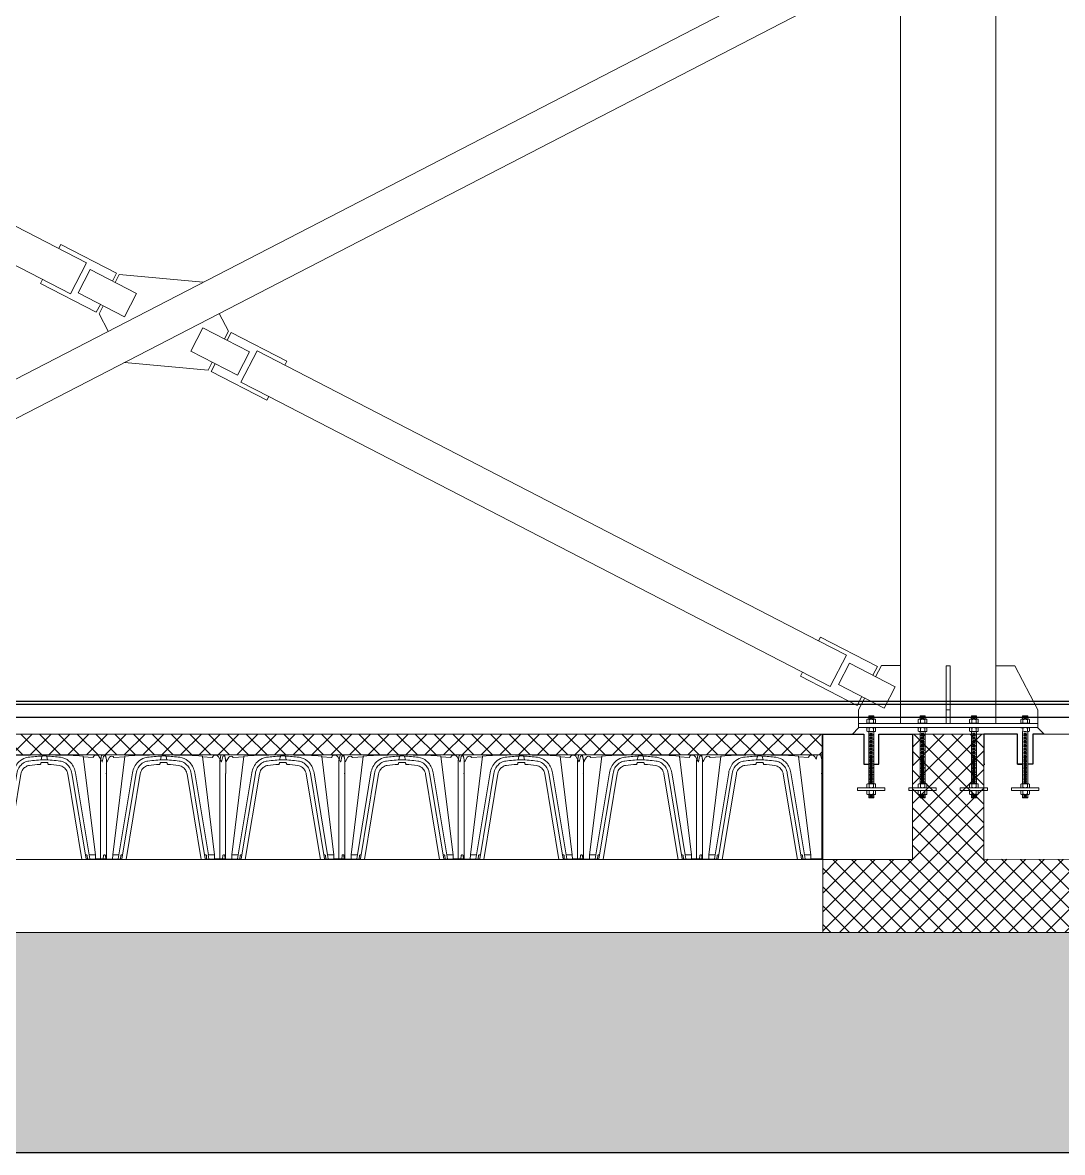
# Model space of a CAD drawing. Header units: millimetres. Extents: x -6949 to 305728, y -55091 to 76684.
# Drawn here: x 283700 to 288671, y 60513 to 65914 of the extents above; entities that cross this region are included whole.
import ezdxf

# ---------------------------------------------------------------- set-up
doc = ezdxf.new("R2010")
doc.units = ezdxf.units.MM
for name, color, linetype, lineweight in [('bulloni', 5, 'Continuous', 18), ('fonda', 7, 'Continuous', 18), ('iglù', 252, 'Continuous', 9), ('piastra', 30, 'Continuous', 18), ('S-BEAM', 5, 'Continuous', 18), ('S-COLS', 7, 'Continuous', 18), ('S-FSTN', 7, 'Continuous', 18), ('S20', 7, 'Continuous', 25), ('solaio2', 7, 'Continuous', 9)]:
    doc.layers.add(name, color=color, linetype=linetype, lineweight=lineweight)

# ---------------------------------------------------------------- blocks, each defined once
blk = doc.blocks.new('*U104')
at = {"layer": 'bulloni'}
for p, q in [((-8.7, -0.3), (8.7, 0.7)), ((-6.7, 6.9), (6.7, 6.2)), ((-6.7, 3.2), (6.7, 3.9)), ((-8.7, -6.9), (8.7, -6)), ((-6.7, -3.5), (6.7, -2.8))]:
    blk.add_line(p, q, dxfattribs=at)
blk = doc.blocks.new('*U105')
at = {"color": 0, "linetype": 'ByBlock', "lineweight": -2, "transparency": 16777216}
for p in [(0, 227.5), (0, 210), (0, 192.5), (0, 175), (0, 157.5), (0, 140), (0, 122.5), (0, 105), (0, 87.5), (0, 70), (0, 52.5), (0, 35), (0, 17.5), (0, 0)]:
    blk.add_blockref('*U104', p, dxfattribs=at)
blk = doc.blocks.new('*U106')
at = {"layer": 'bulloni'}
for p, q in [((-8.7, -0.3), (8.7, 0.7)), ((-6.7, 6.9), (6.7, 6.2)), ((-6.7, 3.2), (6.7, 3.9)), ((-8.7, -6.9), (8.7, -6)), ((-6.7, -3.5), (6.7, -2.8))]:
    blk.add_line(p, q, dxfattribs=at)
blk = doc.blocks.new('*U107')
at = {"color": 0, "linetype": 'ByBlock', "lineweight": -2, "transparency": 16777216}
for p in [(0, 227.5), (0, 210), (0, 192.5), (0, 175), (0, 157.5), (0, 140), (0, 122.5), (0, 105), (0, 87.5), (0, 70), (0, 52.5), (0, 35), (0, 17.5), (0, 0)]:
    blk.add_blockref('*U106', p, dxfattribs=at)
blk = doc.blocks.new('*U108')
at = {"layer": 'bulloni'}
for p, q in [((-8.7, -0.3), (8.7, 0.7)), ((-6.7, 6.9), (6.7, 6.2)), ((-6.7, 3.2), (6.7, 3.9)), ((-8.7, -6.9), (8.7, -6)), ((-6.7, -3.5), (6.7, -2.8))]:
    blk.add_line(p, q, dxfattribs=at)
blk = doc.blocks.new('*U109')
at = {"color": 0, "linetype": 'ByBlock', "lineweight": -2, "transparency": 16777216}
for p in [(0, 227.5), (0, 210), (0, 192.5), (0, 175), (0, 157.5), (0, 140), (0, 122.5), (0, 105), (0, 87.5), (0, 70), (0, 52.5), (0, 35), (0, 17.5), (0, 0)]:
    blk.add_blockref('*U108', p, dxfattribs=at)
blk = doc.blocks.new('*U110')
at = {"layer": 'bulloni'}
for p, q in [((-8.7, -0.3), (8.7, 0.7)), ((-6.7, 6.9), (6.7, 6.2)), ((-6.7, 3.2), (6.7, 3.9)), ((-8.7, -6.9), (8.7, -6)), ((-6.7, -3.5), (6.7, -2.8))]:
    blk.add_line(p, q, dxfattribs=at)
blk = doc.blocks.new('*U111')
at = {"color": 0, "linetype": 'ByBlock', "lineweight": -2, "transparency": 16777216}
for p in [(0, 227.5), (0, 210), (0, 192.5), (0, 175), (0, 157.5), (0, 140), (0, 122.5), (0, 105), (0, 87.5), (0, 70), (0, 52.5), (0, 35), (0, 17.5), (0, 0)]:
    blk.add_blockref('*U110', p, dxfattribs=at)
blk = doc.blocks.new('solido h 50')
at = {"linetype": 'Continuous'}
for p, q in [((107.6, 927.3), (108.9, 933.3)), ((107.6, 927.3), (107.6, 927.3)), ((107.6, 927.2), (107.6, 927.3)), ((107.6, 927.2), (107.6, 927.2)), ((107.6, 925.6), (107.6, 927.2)), ((110.2, 934.3), (113.1, 934.3)), ((115.6, 928.1), (114.5, 933.3)), ((117.8, 931.5), (115.8, 928.1)), ((140.9, 931.9), (123.5, 790.9)), ((126.8, 930.8), (126.5, 931.3)), ((140.8, 931.6), (126.8, 930.8)), ((140.9, 931.9), (140.9, 931.9)), ((140.9, 931.9), (140.9, 931.9)), ((140.9, 931.9), (140.9, 931.9)), ((140.9, 931.9), (140.9, 931.9)), ((141.6, 932.6), (141.6, 932.6)), ((150.4, 933.4), (150.3, 933.4)), ((174.8, 934.2), (174.6, 934.2)), ((177, 934.2), (174.7, 934.2)), ((176.1, 934.2), (174.8, 934.2)), ((177, 934.2), (176.1, 934.2)), ((177.3, 934.2), (177, 934.2)), ((177.3, 934.2), (177.3, 934.2)), ((177.3, 934.2), (177.3, 934.2)), ((177.9, 934.2), (177.3, 934.2)), ((177.9, 934.2), (177.3, 934.2)), ((177.9, 934.2), (177.9, 934.2)), ((179, 934.2), (177.9, 934.2)), ((206.9, 934.3), (186.3, 934.3)), ((186.3, 934.3), (206.9, 934.3)), ((191.9, 927.2), (193, 932.3)), ((192.2, 923.6), (192.2, 923.6)), ((200, 934.3), (193.2, 934.3)), ((193.2, 934.3), (193.2, 934.3)), ((199.3, 933), (193.9, 933)), ((200, 934.3), (200, 934.3)), ((200.1, 932.3), (201.2, 927.2)), ((242.8, 933.4), (242.8, 933.4)), ((251.6, 932.6), (251.6, 932.6)), ((252.3, 931.9), (252.3, 931.9)), ((252.3, 931.9), (252.3, 931.9)), ((252.3, 931.9), (252.3, 931.9)), ((252.3, 931.9), (252.3, 931.9)), ((252.3, 931.9), (269.6, 790.9)), ((267.8, 930.7), (252.3, 931.6)), ((277.7, 924.7), (274.2, 930.9)), ((277.7, 924.7), (277.7, 924.7)), ((278, 924.7), (279.6, 932.3)), ((278, 924.7), (278, 924.7)), ((278, 924.7), (278, 924.7)), ((278, 924.7), (278, 924.7)), ((280.5, 933), (281.9, 933)), ((282.8, 932.3), (284.5, 924.3)), ((284.5, 924.3), (284.5, 924.4)), ((284.5, 924.4), (284.5, 924.4)), ((286.3, 927.1), (284.7, 924.3)), ((284.8, 924.3), (284.7, 924.3)), ((287.1, 927.3), (286.6, 927.3)), ((287.1, 927.3), (287.1, 927.3)), ((287.1, 784.3), (287.1, 927.3)), ((107.6, 785.4), (107.6, 907.8)), ((151.9, 908.6), (132.4, 790.9)), ((136.8, 785.3), (157.1, 907.8)), ((151.9, 908.6), (151.9, 908.6)), ((190.6, 920.7), (190.6, 920.7)), ((190.6, 920.7), (190.7, 920.7)), ((190.6, 920.7), (190.7, 920.7)), ((190.6, 920.7), (190.6, 920.7)), ((191.4, 921.8), (191.3, 921.3)), ((191.3, 921.3), (191.3, 921.3)), ((191.3, 921.3), (191.3, 921.3)), ((191.6, 922.7), (191.4, 921.9)), ((191.4, 921.9), (191.4, 921.8)), ((191.6, 922.9), (191.6, 922.9)), ((191.6, 922.9), (191.6, 922.7)), ((191.6, 922.9), (191.6, 922.9)), ((201.5, 922.9), (201.5, 922.9)), ((201.6, 922.7), (201.5, 922.9)), ((201.5, 922.9), (201.5, 922.9)), ((201.7, 921.9), (201.6, 922.7)), ((201.8, 921.6), (201.7, 921.9)), ((201.9, 921.3), (201.8, 921.6)), ((201.9, 921.3), (201.9, 921.3)), ((201.9, 921.3), (201.9, 921.3)), ((202.5, 920.7), (202.6, 920.7)), ((202.6, 920.7), (202.9, 920.7)), ((202.9, 920.7), (202.6, 920.7)), ((256.3, 785.3), (236, 907.8)), ((241.2, 908.6), (241.2, 908.6)), ((260.7, 790.9), (241.2, 908.6)), ((163, 906.8), (142.7, 784.3)), ((142.7, 784.3), (163, 906.8)), ((163, 906.8), (163, 906.8)), ((163, 906.8), (163, 906.8)), ((230.2, 906.8), (230.2, 906.8)), ((250.4, 784.3), (230.2, 906.8)), ((230.2, 906.8), (230.2, 906.8)), ((230.2, 906.8), (250.4, 784.3)), ((107.6, 785.4), (108.2, 785.4)), ((107.6, 784.9), (107.6, 785.4)), ((108.2, 784.9), (107.6, 784.9)), ((107.6, 784.9), (107.6, 784.9)), ((108.2, 785.4), (108.6, 785.4)), ((108.5, 784.9), (108.2, 784.9)), ((108.5, 784.9), (109.7, 784.9)), ((109.8, 785.4), (108.6, 785.4)), ((112.7, 784.9), (109.7, 784.9)), ((109.8, 785.4), (112.2, 785.4)), ((113.5, 785.4), (112.2, 785.4)), ((113.9, 784.9), (112.7, 784.9)), ((112.8, 784.3), (112.7, 784.9)), ((112.8, 784.3), (114, 784.3)), ((114, 785.4), (113.5, 785.4)), ((113.9, 784.9), (130.1, 784.9)), ((114, 784.3), (113.9, 784.9)), ((123.5, 785.4), (114, 785.4)), ((114, 784.3), (130.1, 784.3)), ((123.5, 790.9), (123.4, 784.9)), ((124.4, 790.9), (123.5, 790.9)), ((124.4, 790.9), (132.5, 790.9)), ((130.1, 784.9), (136.4, 784.9)), ((136.8, 784.3), (130.1, 784.3)), ((131.5, 785.3), (132.5, 790.9)), ((135.3, 790.1), (134.9, 785)), ((137.3, 790.9), (136.2, 790.9)), ((136.8, 785.1), (136.8, 784.3)), ((141.1, 784.3), (136.8, 784.3)), ((141.1, 784.3), (142.7, 784.3)), ((252.1, 784.3), (250.4, 784.3)), ((256.5, 784.3), (252.1, 784.3)), ((255.9, 790.9), (256.9, 790.9)), ((256.3, 785.3), (256.4, 784.9)), ((256.8, 784.9), (256.4, 784.9)), ((256.4, 784.9), (256.5, 784.3)), ((256.5, 784.3), (256.9, 784.3)), ((287.1, 784.9), (256.8, 784.9)), ((256.8, 784.9), (256.8, 784.9)), ((256.9, 784.3), (256.9, 784.3)), ((263.1, 784.3), (256.9, 784.3)), ((258.3, 785), (257.8, 790.1)), ((268.7, 790.9), (260.7, 790.9)), ((261.6, 785.3), (260.7, 790.9)), ((279.3, 784.3), (263.1, 784.3)), ((268.7, 790.9), (269.6, 790.9)), ((269.6, 790.9), (269.7, 784.9)), ((279.3, 784.3), (280.5, 784.3)), ((279.9, 790.1), (279.5, 785)), ((286.7, 784.3), (280.5, 784.3)), ((281.8, 790.9), (280.8, 790.9)), ((283.2, 785), (282.7, 790.1)), ((287.1, 784.3), (286.7, 784.3))]:
    blk.add_line(p, q, dxfattribs=at)
for points in [[(173.4, 931, 0.136663), (161.4, 925.6, 0.075513), (156.2, 919.8, 0.069948), (152.9, 912.6, 0.0344), (151.9, 908.6)], [(157.1, 907.8, -0.089518), (159.9, 915.6, -0.08462), (164.5, 921.1, -0.102034), (171.3, 925, -0.039458), (174.2, 925.6)], [(191.6, 922.9, -0.162784), (192, 923.5, -0.095787), (192.2, 923.6)], [(201, 923.6, -0.128744), (201.2, 923.4, -0.135765), (201.5, 922.9)], [(236, 907.8, 0.089518), (233.3, 915.6, 0.08462), (228.7, 921.1, 0.102034), (221.9, 925, 0.039458), (219, 925.6)], [(241.2, 908.6, 0.07966), (238.3, 917.5, 0.08148), (233.1, 924.4, 0.113923), (223.6, 930.1, 0.040821), (219.8, 931)], [(175.1, 919.3, 0.133193), (168.5, 916.4, 0.106303), (164.5, 911.4, 0.076859), (163, 906.8)], [(218, 919.3, -0.115244), (223.8, 917, -0.089496), (227.6, 913.3, -0.111107), (230.2, 906.8)]]:
    blk.add_lwpolyline(points, format="xyb", dxfattribs=at)
for centre, radius, start, end in [((-10694, 899.6), 10801.6, 0.04323, 0.13798), ((110.2, 933), 1.35, 90, 168), ((113.1, 933), 1.35, 12, 90), ((115.7, 928.1), 0.159, 213.856, 328.0392), ((122.1, 929.1), 4.95, 27, 150), ((141.6, 931.9), 0.75, 91.9179, 173.9883), ((141.6, 931.8), 0.75, 91.9181, 173.9882), ((167.2, 680.5), 253.4, 91.6199, 95.8125), ((188.6, 116.1), 818.2, 90.9842, 92.0008), ((196.6, 773.8), 158.8, 91.2231, 98.3969), ((196.6, 773.8), 153.4, 89.9999, 98.3968), ((196.6, -692.2), 1626.5, 90.3633, 90.6196), ((186.3, 932.8), 1.5, 90, 90.3633), ((196.3, 767.4), 156.2, 89.9081, 91.5201), ((193.2, 933), 1.35, 90, 98.8655), ((193.9, 932.1), 0.9, 90, 168), ((196.6, 773.8), 153.4, 81.6032, 90.0001), ((196.8, 763.3), 160.4, 88.5128, 90.0819), ((199.3, 932.1), 0.9, 12, 90), ((200, 933), 1.35, 81.1345, 90), ((196.6, 773.8), 158.8, 81.6031, 88.7768), ((203.8, 90.8), 843.5, 88.01, 89.7898), ((225.9, 680.5), 253.4, 84.1906, 88.3832), ((251.6, 931.9), 0.75, 6.0149, 88.0851), ((251.6, 931.9), 0.75, 6.0148, 88.0852), ((271, 929.1), 3.6, 30, 152.9143), ((277.8, 924.8), 0.15, 213.9796, 339.3171), ((280.5, 932.1), 0.9, 90, 168), ((281.9, 932.1), 0.9, 12, 90), ((284.6, 924.4), 0.15, 200.4704, 330.0115), ((284.6, 924.4), 0.15, 192.0138, 329.9989), ((286.6, 927), 0.3, 90.0075, 149.9931), ((108.2, 906.6), 1.17, 78.7223, 91.1428), ((196.6, 773.8), 147, 92.3342, 98.3969), ((196.6, 773.8), 147, 92.3339, 98.3969), ((190.6, 921.5), 0.75, 276.8301, 347.6969), ((190.6, 921.5), 0.75, 276.7973, 347.7432), ((202.6, 921.5), 0.75, 192.2309, 262.2068), ((202.6, 921.5), 0.751, 192.2044, 262.2384), ((196.6, 773.8), 147, 81.6031, 87.5469), ((196.6, 773.8), 147, 81.6031, 87.5469), ((131.1, 785.3), 0.452, 269.7718, 350.4703), ((134.8, 785), 0.15, 270, 355), ((136.2, 790), 0.9, 90, 175), ((136.4, 785.3), 0.45, 270, 324.2654), ((136.4, 785.3), 0.45, 324.2654, 350.6), ((137.3, 790), 0.9, 56.716, 90), ((255.9, 790), 0.9, 90, 123.284), ((256.9, 790), 0.9, 5, 90), ((258.4, 785), 0.15, 185, 270), ((262.1, 785.3), 0.452, 189.5297, 270.2282), ((279.3, 785), 0.15, 270, 355), ((280.8, 790), 0.9, 90, 175), ((281.8, 790), 0.9, 5, 90), ((283.3, 785), 0.15, 185, 270)]:
    blk.add_arc(centre, radius, start, end, dxfattribs=at)
blk = doc.blocks.new('*U721')
at = {"layer": 'iglù', "linetype": 'Continuous', "xscale": -3.333639676299367, "yscale": 3.333639676299367, "zscale": 3.333639676299367}
blk.add_blockref('solido h 50', (658, -2864.7), dxfattribs=at)
blk = doc.blocks.new('*U722')
at = {"layer": 'S-BEAM', "color": 0, "linetype": 'ByBlock', "lineweight": -2, "transparency": 16777216}
for p in [(0, 0), (570, 0), (1140, 0), (1710, 0), (2280, 0), (2850, 0), (3420, 0), (3990, 0), (4560, 0), (5130, 0), (5700, 0)]:
    blk.add_blockref('*U721', p, dxfattribs=at)

msp = doc.modelspace()

# ---------------------------------------------------------------- hatches: boundary and pattern name
h = msp.add_hatch()
h.set_pattern_fill('EARTH', color=23, scale=41, angle=57)
h.set_pattern_definition([(57, (49914.32, -0.46), (-76.5511, 360.14466), [260.35, -260.35]), (57, (49832.44, 52.71), (-76.5511, 360.14466), [260.35, -260.35]), (57, (49750.56, 105.9), (-76.5511, 360.14466), [260.35, -260.35]), (147, (49741, 150.9), (-360.14466, -76.5511), [260.35, -260.35]), (147, (49794.17, 232.79), (-360.14466, -76.5511), [260.35, -260.35]), (147, (49847.34, 314.67), (-360.14466, -76.5511), [260.35, -260.35])])
h.paths.add_polyline_path([(305727.8213, 62512.508), (304724.8438, 62512.508), (304724.8438, 61562.9715), (264024.8081, 61562.9715), (264024.8081, 62512.9623), (263024.8081, 62512.9623), (263024.8081, 60512.9623), (301224.8092, 60512.9623), (305727.8213, 60512.9623)])
at = {"layer": 'fonda'}
h = msp.add_hatch(dxfattribs=at)
h.set_pattern_fill('ANSI37', color=256, scale=20)
h.set_pattern_definition([(45, (239270.664, 98451.32), (-44.90128, 44.90128), []), (135, (239270.664, 98451.32), (-44.90128, -44.90128), [])])
h.paths.add_polyline_path([(287953.919, 61913.511), (287524.8444, 61913.511), (287524.8444, 61912.9715), (287524.8091, 61563.4146), (288720.9229, 61563.427), (288721.8676, 61913.2582), (288295.6954, 61914.4091), (288295.6954, 62512.9445), (287953.919, 62512.9445)])
at = {"layer": 'S-BEAM', "true_color": 0xc7c8ca}
h = msp.add_hatch(dxfattribs=at)
h.set_pattern_fill('ANSI37', color=9, scale=20)
h.set_pattern_definition([(45, (231768.11, 98451.325), (-44.90128, 44.90128), []), (135, (231768.11, 98451.325), (-44.90128, -44.90128), [])])
h.paths.add_polyline_path([(287522.3262, 62513.0322), (281222.2935, 62512.9692), (281222.2809, 62412.9692), (287522.3263, 62413.0322)])

# ---------------------------------------------------------------- linework, layer by layer
msp.add_lwpolyline([(265024.8155, 62669.806), (303724.8438, 62669.806), (303724.8438, 62653.4491), (265024.8155, 62653.4491)], close=True)
for points in [[(265024.808, 62513.4491), (265024.8155, 62593.4491), (303724.8438, 62593.4491)], [(264024.8081, 62512.9623), (263024.8081, 62512.9623), (263024.8081, 60512.9623), (301224.8092, 60512.9623), (305727.8213, 60512.9623), (305727.8213, 62512.508), (304724.8438, 62512.508)], [(287524.8054, 61913.511), (287524.8432, 62512.9623), (287694.8432, 62512.9623)], [(287770.093, 62368.9623), (287792.8432, 62368.9623), (287792.8432, 62512.9623)]]:
    msp.add_lwpolyline(points)
at = {"layer": 'bulloni'}
for p, q in [((287744.9075, 62598.7632), (287746.2408, 62600.0965)), ((287744.9075, 62598.7632), (287744.9075, 62583.4221)), ((287744.9075, 62598.7632), (287768.9075, 62598.7632)), ((287746.2408, 62600.0965), (287767.5741, 62600.0965)), ((287767.5741, 62600.0965), (287768.9075, 62598.7632)), ((287768.9075, 62598.7632), (287768.9075, 62583.4221)), ((287990.2075, 62598.7632), (287991.5408, 62600.0965)), ((287990.2075, 62598.7632), (287990.2075, 62583.4221)), ((287990.2075, 62598.7632), (288014.2075, 62598.7632)), ((287991.5408, 62600.0965), (288012.8741, 62600.0965)), ((288012.8741, 62600.0965), (288014.2075, 62598.7632)), ((288014.2075, 62598.7632), (288014.2075, 62583.4221)), ((288235.5075, 62598.7632), (288236.8408, 62600.0965)), ((288235.5075, 62598.7632), (288235.5075, 62583.4221)), ((288235.5075, 62598.7632), (288259.5075, 62598.7632)), ((288236.8408, 62600.0965), (288258.1741, 62600.0965)), ((288258.1741, 62600.0965), (288259.5075, 62598.7632)), ((288259.5075, 62598.7632), (288259.5075, 62583.4221)), ((288480.8075, 62598.7632), (288482.1408, 62600.0965)), ((288480.8075, 62598.7632), (288480.8075, 62583.4221)), ((288480.8075, 62598.7632), (288504.8075, 62598.7632)), ((288482.1408, 62600.0965), (288503.4741, 62600.0965)), ((288503.4741, 62600.0965), (288504.8075, 62598.7632)), ((288504.8075, 62598.7632), (288504.8075, 62583.4221)), ((287738.6408, 62583.4221), (287736.1229, 62581.7469)), ((287736.1229, 62566.0973), (287736.1229, 62581.7469)), ((287738.6408, 62564.4221), (287736.1229, 62566.0973)), ((287738.6408, 62543.4221), (287736.1229, 62541.7469)), ((287738.6408, 62583.4221), (287775.1741, 62583.4221)), ((287738.6408, 62564.4221), (287775.1741, 62564.4221)), ((287775.1741, 62543.4221), (287738.6408, 62543.4221)), ((287744.9075, 62563.4221), (287768.9075, 62563.4221)), ((287746.5152, 62566.0973), (287746.5152, 62581.7469)), ((287765.5741, 62592.6548), (287748.2408, 62591.6853)), ((287765.5741, 62585.9881), (287748.2408, 62585.0186)), ((287763.5741, 62595.8762), (287750.2408, 62595.1305)), ((287763.5741, 62589.2096), (287750.2408, 62588.4638)), ((287767.2998, 62581.7469), (287767.2998, 62566.0973)), ((287775.1741, 62583.4221), (287777.6921, 62581.7469)), ((287775.1741, 62564.4221), (287777.6921, 62566.0973)), ((287775.1741, 62543.4221), (287777.6921, 62541.7469)), ((287777.6921, 62566.0973), (287777.6921, 62581.7469)), ((287983.9408, 62583.4221), (287981.4229, 62581.7469)), ((287981.4229, 62566.0973), (287981.4229, 62581.7469)), ((287983.9408, 62564.4221), (287981.4229, 62566.0973)), ((287983.9408, 62543.4221), (287981.4229, 62541.7469)), ((287983.9408, 62583.4221), (288020.4741, 62583.4221)), ((287983.9408, 62564.4221), (288020.4741, 62564.4221)), ((288020.4741, 62543.4221), (287983.9408, 62543.4221)), ((287990.2075, 62563.4221), (288014.2075, 62563.4221)), ((287991.8152, 62566.0973), (287991.8152, 62581.7469)), ((288010.8741, 62592.6548), (287993.5408, 62591.6853)), ((288010.8741, 62585.9881), (287993.5408, 62585.0186)), ((288008.8741, 62595.8762), (287995.5408, 62595.1305)), ((288008.8741, 62589.2096), (287995.5408, 62588.4638)), ((288012.5998, 62581.7469), (288012.5998, 62566.0973)), ((288020.4741, 62583.4221), (288022.9921, 62581.7469)), ((288020.4741, 62564.4221), (288022.9921, 62566.0973)), ((288020.4741, 62543.4221), (288022.9921, 62541.7469)), ((288022.9921, 62566.0973), (288022.9921, 62581.7469)), ((288229.2408, 62583.4221), (288226.7229, 62581.7469)), ((288226.7229, 62566.0973), (288226.7229, 62581.7469)), ((288229.2408, 62564.4221), (288226.7229, 62566.0973)), ((288229.2408, 62543.4221), (288226.7229, 62541.7469)), ((288229.2408, 62583.4221), (288265.7741, 62583.4221)), ((288229.2408, 62564.4221), (288265.7741, 62564.4221)), ((288265.7741, 62543.4221), (288229.2408, 62543.4221)), ((288235.5075, 62563.4221), (288259.5075, 62563.4221)), ((288237.1152, 62566.0973), (288237.1152, 62581.7469)), ((288256.1741, 62592.6548), (288238.8408, 62591.6853)), ((288256.1741, 62585.9881), (288238.8408, 62585.0186)), ((288254.1741, 62595.8762), (288240.8408, 62595.1305)), ((288254.1741, 62589.2096), (288240.8408, 62588.4638)), ((288257.8998, 62581.7469), (288257.8998, 62566.0973)), ((288265.7741, 62583.4221), (288268.2921, 62581.7469)), ((288265.7741, 62564.4221), (288268.2921, 62566.0973)), ((288265.7741, 62543.4221), (288268.2921, 62541.7469)), ((288268.2921, 62566.0973), (288268.2921, 62581.7469)), ((288474.5408, 62583.4221), (288472.0229, 62581.7469)), ((288472.0229, 62566.0973), (288472.0229, 62581.7469)), ((288474.5408, 62564.4221), (288472.0229, 62566.0973)), ((288474.5408, 62543.4221), (288472.0229, 62541.7469)), ((288474.5408, 62583.4221), (288511.0741, 62583.4221)), ((288474.5408, 62564.4221), (288511.0741, 62564.4221)), ((288511.0741, 62543.4221), (288474.5408, 62543.4221)), ((288480.8075, 62563.4221), (288504.8075, 62563.4221)), ((288482.4152, 62566.0973), (288482.4152, 62581.7469)), ((288501.4741, 62592.6548), (288484.1408, 62591.6853)), ((288501.4741, 62585.9881), (288484.1408, 62585.0186)), ((288499.4741, 62595.8762), (288486.1408, 62595.1305)), ((288499.4741, 62589.2096), (288486.1408, 62588.4638)), ((288503.1998, 62581.7469), (288503.1998, 62566.0973)), ((288511.0741, 62583.4221), (288513.5921, 62581.7469)), ((288511.0741, 62564.4221), (288513.5921, 62566.0973)), ((288511.0741, 62543.4221), (288513.5921, 62541.7469)), ((288513.5921, 62566.0973), (288513.5921, 62581.7469)), ((287736.1229, 62541.7469), (287736.1229, 62526.0973)), ((287738.6408, 62524.4221), (287736.1229, 62526.0973)), ((287775.1741, 62524.4221), (287738.6408, 62524.4221)), ((287744.9075, 62275.4221), (287744.9075, 62524.4221)), ((287746.5152, 62526.0973), (287746.5152, 62541.7469)), ((287767.2998, 62541.7469), (287767.2998, 62526.0973)), ((287768.9075, 62524.4221), (287768.9075, 62275.4221)), ((287775.1741, 62524.4221), (287777.6921, 62526.0973)), ((287777.6921, 62541.7469), (287777.6921, 62526.0973)), ((287981.4229, 62541.7469), (287981.4229, 62526.0973)), ((287983.9408, 62524.4221), (287981.4229, 62526.0973)), ((288020.4741, 62524.4221), (287983.9408, 62524.4221)), ((287990.2075, 62275.4221), (287990.2075, 62524.4221)), ((287991.8152, 62526.0973), (287991.8152, 62541.7469)), ((288012.5998, 62541.7469), (288012.5998, 62526.0973)), ((288014.2075, 62524.4221), (288014.2075, 62275.4221)), ((288020.4741, 62524.4221), (288022.9921, 62526.0973)), ((288022.9921, 62541.7469), (288022.9921, 62526.0973)), ((288226.7229, 62541.7469), (288226.7229, 62526.0973)), ((288229.2408, 62524.4221), (288226.7229, 62526.0973)), ((288265.7741, 62524.4221), (288229.2408, 62524.4221)), ((288235.5075, 62275.4221), (288235.5075, 62524.4221)), ((288237.1152, 62526.0973), (288237.1152, 62541.7469)), ((288257.8998, 62541.7469), (288257.8998, 62526.0973)), ((288259.5075, 62524.4221), (288259.5075, 62275.4221)), ((288265.7741, 62524.4221), (288268.2921, 62526.0973)), ((288268.2921, 62541.7469), (288268.2921, 62526.0973)), ((288480.8075, 62275.4221), (288480.8075, 62524.4221)), ((288482.4152, 62526.0973), (288482.4152, 62541.7469)), ((288503.1998, 62541.7469), (288503.1998, 62526.0973)), ((288504.8075, 62524.4221), (288504.8075, 62275.4221)), ((288511.0741, 62524.4221), (288513.5921, 62526.0973)), ((288513.5921, 62541.7469), (288513.5921, 62526.0973)), ((287738.6408, 62275.4221), (287736.1229, 62273.7469)), ((287736.1229, 62273.7469), (287736.1229, 62258.0973)), ((287738.6408, 62275.4221), (287775.1741, 62275.4221)), ((287746.5152, 62273.7469), (287746.5152, 62258.0973)), ((287767.2998, 62258.0973), (287767.2998, 62273.7469)), ((287775.1741, 62275.4221), (287777.6921, 62273.7469)), ((287777.6921, 62273.7469), (287777.6921, 62258.0973)), ((287983.9408, 62275.4221), (287981.4229, 62273.7469)), ((287981.4229, 62273.7469), (287981.4229, 62258.0973)), ((287983.9408, 62275.4221), (288020.4741, 62275.4221)), ((287991.8152, 62273.7469), (287991.8152, 62258.0973)), ((288012.5998, 62258.0973), (288012.5998, 62273.7469)), ((288020.4741, 62275.4221), (288022.9921, 62273.7469)), ((288022.9921, 62273.7469), (288022.9921, 62258.0973)), ((288229.2408, 62275.4221), (288226.7229, 62273.7469)), ((288226.7229, 62273.7469), (288226.7229, 62258.0973)), ((288229.2408, 62275.4221), (288265.7741, 62275.4221)), ((288237.1152, 62273.7469), (288237.1152, 62258.0973)), ((288257.8998, 62258.0973), (288257.8998, 62273.7469)), ((288265.7741, 62275.4221), (288268.2921, 62273.7469)), ((288268.2921, 62273.7469), (288268.2921, 62258.0973)), ((288474.5408, 62275.4221), (288472.0229, 62273.7469)), ((288472.0229, 62273.7469), (288472.0229, 62258.0973)), ((288474.5408, 62275.4221), (288511.0741, 62275.4221)), ((288482.4152, 62273.7469), (288482.4152, 62258.0973)), ((288503.1998, 62258.0973), (288503.1998, 62273.7469)), ((288511.0741, 62275.4221), (288513.5921, 62273.7469)), ((288513.5921, 62273.7469), (288513.5921, 62258.0973)), ((287738.6408, 62256.4221), (287736.1229, 62258.0973)), ((287738.6408, 62243.4221), (287736.1229, 62241.7469)), ((287736.1229, 62241.7469), (287736.1229, 62226.0973)), ((287738.6408, 62224.4221), (287736.1229, 62226.0973)), ((287738.6408, 62256.4221), (287775.1741, 62256.4221)), ((287738.6408, 62243.4221), (287775.1741, 62243.4221)), ((287738.6408, 62224.4221), (287775.1741, 62224.4221)), ((287744.9075, 62209.0811), (287744.9075, 62224.4221)), ((287746.5152, 62241.7469), (287746.5152, 62226.0973)), ((287765.5741, 62221.8562), (287748.2408, 62222.8256)), ((287763.5741, 62218.6347), (287750.2408, 62219.3804)), ((287767.2998, 62226.0973), (287767.2998, 62241.7469)), ((287768.9075, 62209.0811), (287768.9075, 62224.4221)), ((287775.1741, 62256.4221), (287777.6921, 62258.0973)), ((287775.1741, 62243.4221), (287777.6921, 62241.7469)), ((287775.1741, 62224.4221), (287777.6921, 62226.0973)), ((287777.6921, 62241.7469), (287777.6921, 62226.0973)), ((287983.9408, 62256.4221), (287981.4229, 62258.0973)), ((287983.9408, 62243.4221), (287981.4229, 62241.7469)), ((287981.4229, 62241.7469), (287981.4229, 62226.0973)), ((287983.9408, 62224.4221), (287981.4229, 62226.0973)), ((287983.9408, 62256.4221), (288020.4741, 62256.4221)), ((287983.9408, 62243.4221), (288020.4741, 62243.4221)), ((287983.9408, 62224.4221), (288020.4741, 62224.4221)), ((287990.2075, 62209.0811), (287990.2075, 62224.4221)), ((287991.8152, 62241.7469), (287991.8152, 62226.0973)), ((288010.8741, 62221.8562), (287993.5408, 62222.8256)), ((288008.8741, 62218.6347), (287995.5408, 62219.3804)), ((288012.5998, 62226.0973), (288012.5998, 62241.7469)), ((288014.2075, 62209.0811), (288014.2075, 62224.4221)), ((288020.4741, 62256.4221), (288022.9921, 62258.0973)), ((288020.4741, 62243.4221), (288022.9921, 62241.7469)), ((288020.4741, 62224.4221), (288022.9921, 62226.0973)), ((288022.9921, 62241.7469), (288022.9921, 62226.0973)), ((288229.2408, 62256.4221), (288226.7229, 62258.0973)), ((288229.2408, 62243.4221), (288226.7229, 62241.7469)), ((288226.7229, 62241.7469), (288226.7229, 62226.0973)), ((288229.2408, 62224.4221), (288226.7229, 62226.0973)), ((288229.2408, 62256.4221), (288265.7741, 62256.4221)), ((288229.2408, 62243.4221), (288265.7741, 62243.4221)), ((288229.2408, 62224.4221), (288265.7741, 62224.4221)), ((288235.5075, 62209.0811), (288235.5075, 62224.4221)), ((288237.1152, 62241.7469), (288237.1152, 62226.0973)), ((288256.1741, 62221.8562), (288238.8408, 62222.8256)), ((288254.1741, 62218.6347), (288240.8408, 62219.3804)), ((288257.8998, 62226.0973), (288257.8998, 62241.7469)), ((288259.5075, 62209.0811), (288259.5075, 62224.4221)), ((288265.7741, 62256.4221), (288268.2921, 62258.0973)), ((288265.7741, 62243.4221), (288268.2921, 62241.7469)), ((288265.7741, 62224.4221), (288268.2921, 62226.0973)), ((288268.2921, 62241.7469), (288268.2921, 62226.0973)), ((288474.5408, 62256.4221), (288472.0229, 62258.0973)), ((288474.5408, 62243.4221), (288472.0229, 62241.7469)), ((288472.0229, 62241.7469), (288472.0229, 62226.0973)), ((288474.5408, 62224.4221), (288472.0229, 62226.0973)), ((288474.5408, 62256.4221), (288511.0741, 62256.4221)), ((288474.5408, 62243.4221), (288511.0741, 62243.4221)), ((288474.5408, 62224.4221), (288511.0741, 62224.4221)), ((288480.8075, 62209.0811), (288480.8075, 62224.4221)), ((288482.4152, 62241.7469), (288482.4152, 62226.0973)), ((288501.4741, 62221.8562), (288484.1408, 62222.8256)), ((288499.4741, 62218.6347), (288486.1408, 62219.3804)), ((288503.1998, 62226.0973), (288503.1998, 62241.7469)), ((288504.8075, 62209.0811), (288504.8075, 62224.4221)), ((288511.0741, 62256.4221), (288513.5921, 62258.0973)), ((288511.0741, 62243.4221), (288513.5921, 62241.7469)), ((288511.0741, 62224.4221), (288513.5921, 62226.0973)), ((288513.5921, 62241.7469), (288513.5921, 62226.0973)), ((287744.9075, 62209.0811), (287746.2408, 62207.7477)), ((287744.9075, 62209.0811), (287768.9075, 62209.0811)), ((287746.2408, 62207.7477), (287767.5741, 62207.7477)), ((287765.5741, 62215.1895), (287748.2408, 62216.159)), ((287763.5741, 62211.968), (287750.2408, 62212.7138)), ((287767.5741, 62207.7477), (287768.9075, 62209.0811)), ((287990.2075, 62209.0811), (287991.5408, 62207.7477)), ((287990.2075, 62209.0811), (288014.2075, 62209.0811)), ((287991.5408, 62207.7477), (288012.8741, 62207.7477)), ((288010.8741, 62215.1895), (287993.5408, 62216.159)), ((288008.8741, 62211.968), (287995.5408, 62212.7138)), ((288012.8741, 62207.7477), (288014.2075, 62209.0811)), ((288235.5075, 62209.0811), (288236.8408, 62207.7477)), ((288235.5075, 62209.0811), (288259.5075, 62209.0811)), ((288236.8408, 62207.7477), (288258.1741, 62207.7477)), ((288256.1741, 62215.1895), (288238.8408, 62216.159)), ((288254.1741, 62211.968), (288240.8408, 62212.7138)), ((288258.1741, 62207.7477), (288259.5075, 62209.0811)), ((288480.8075, 62209.0811), (288482.1408, 62207.7477)), ((288480.8075, 62209.0811), (288504.8075, 62209.0811)), ((288482.1408, 62207.7477), (288503.4741, 62207.7477)), ((288501.4741, 62215.1895), (288484.1408, 62216.159)), ((288499.4741, 62211.968), (288486.1408, 62212.7138)), ((288503.4741, 62207.7477), (288504.8075, 62209.0811))]:
    msp.add_line(p, q, dxfattribs=at)
for points in [[(287821.9075, 62256.4221), (287691.9075, 62256.4221), (287691.9075, 62243.4221), (287821.9075, 62243.4221), (287821.9075, 62256.4221)], [(288067.2075, 62256.4221), (287937.2075, 62256.4221), (287937.2075, 62243.4221), (288067.2075, 62243.4221), (288067.2075, 62256.4221)], [(288312.5075, 62256.4221), (288182.5075, 62256.4221), (288182.5075, 62243.4221), (288312.5075, 62243.4221), (288312.5075, 62256.4221)], [(288557.8075, 62256.4221), (288427.8075, 62256.4221), (288427.8075, 62243.4221), (288557.8075, 62243.4221), (288557.8075, 62256.4221)]]:
    msp.add_lwpolyline(points, dxfattribs=at)
for centre, radius, start, end in [((287741.319, 62574.5258), 8.8963, 54.2621471, 125.7378529), ((287741.319, 62573.3185), 8.8963, 234.2621471, 305.7378529), ((287741.319, 62534.5258), 8.8963, 54.2621471, 125.7378529), ((287756.9075, 62550.3496), 33.0726, 71.6858188, 108.3141812), ((287756.9075, 62597.4947), 33.0726, 251.6858188, 288.3141812), ((287756.9075, 62510.3496), 33.0726, 71.6858188, 108.3141812), ((287772.4959, 62574.5258), 8.8963, 54.2621471, 125.7378529), ((287772.4959, 62573.3185), 8.8963, 234.2621471, 305.7378529), ((287772.4959, 62534.5258), 8.8963, 54.2621471, 125.7378529), ((287986.619, 62574.5258), 8.8963, 54.2621471, 125.7378529), ((287986.619, 62573.3185), 8.8963, 234.2621471, 305.7378529), ((287986.619, 62534.5258), 8.8963, 54.2621471, 125.7378529), ((288002.2075, 62550.3496), 33.0726, 71.6858188, 108.3141812), ((288002.2075, 62597.4947), 33.0726, 251.6858188, 288.3141812), ((288002.2075, 62510.3496), 33.0726, 71.6858188, 108.3141812), ((288017.7959, 62574.5258), 8.8963, 54.2621471, 125.7378529), ((288017.7959, 62573.3185), 8.8963, 234.2621471, 305.7378529), ((288017.7959, 62534.5258), 8.8963, 54.2621471, 125.7378529), ((288231.919, 62574.5258), 8.8963, 54.2621471, 125.7378529), ((288231.919, 62573.3185), 8.8963, 234.2621471, 305.7378529), ((288231.919, 62534.5258), 8.8963, 54.2621471, 125.7378529), ((288247.5075, 62550.3496), 33.0726, 71.6858188, 108.3141812), ((288247.5075, 62597.4947), 33.0726, 251.6858188, 288.3141812), ((288247.5075, 62510.3496), 33.0726, 71.6858188, 108.3141812), ((288263.0959, 62574.5258), 8.8963, 54.2621471, 125.7378529), ((288263.0959, 62573.3185), 8.8963, 234.2621471, 305.7378529), ((288263.0959, 62534.5258), 8.8963, 54.2621471, 125.7378529), ((288477.219, 62574.5258), 8.8963, 54.2621471, 125.7378529), ((288477.219, 62573.3185), 8.8963, 234.2621471, 305.7378529), ((288477.219, 62534.5258), 8.8963, 54.2621471, 125.7378529), ((288492.8075, 62550.3496), 33.0726, 71.6858188, 108.3141812), ((288492.8075, 62597.4947), 33.0726, 251.6858188, 288.3141812), ((288492.8075, 62510.3496), 33.0726, 71.6858188, 108.3141812), ((288508.3959, 62574.5258), 8.8963, 54.2621471, 125.7378529), ((288508.3959, 62573.3185), 8.8963, 234.2621471, 305.7378529), ((288508.3959, 62534.5258), 8.8963, 54.2621471, 125.7378529), ((287741.319, 62533.3185), 8.8963, 234.2621471, 305.7378529), ((287756.9075, 62557.4947), 33.0726, 251.6858188, 288.3141812), ((287772.4959, 62533.3185), 8.8963, 234.2621471, 305.7378529), ((287986.619, 62533.3185), 8.8963, 234.2621471, 305.7378529), ((288002.2075, 62557.4947), 33.0726, 251.6858188, 288.3141812), ((288017.7959, 62533.3185), 8.8963, 234.2621471, 305.7378529), ((288231.919, 62533.3185), 8.8963, 234.2621471, 305.7378529), ((288247.5075, 62557.4947), 33.0726, 251.6858188, 288.3141812), ((288263.0959, 62533.3185), 8.8963, 234.2621471, 305.7378529), ((288492.8075, 62557.4947), 33.0726, 251.6858188, 288.3141812), ((288508.3959, 62533.3185), 8.8963, 234.2621471, 305.7378529), ((287741.319, 62266.5258), 8.8963, 54.2621471, 125.7378529), ((287756.9075, 62242.3496), 33.0726, 71.6858188, 108.3141812), ((287772.4959, 62266.5258), 8.8963, 54.2621471, 125.7378529), ((287986.619, 62266.5258), 8.8963, 54.2621471, 125.7378529), ((288002.2075, 62242.3496), 33.0726, 71.6858188, 108.3141812), ((288017.7959, 62266.5258), 8.8963, 54.2621471, 125.7378529), ((288231.919, 62266.5258), 8.8963, 54.2621471, 125.7378529), ((288247.5075, 62242.3496), 33.0726, 71.6858188, 108.3141812), ((288263.0959, 62266.5258), 8.8963, 54.2621471, 125.7378529), ((288477.219, 62266.5258), 8.8963, 54.2621471, 125.7378529), ((288492.8075, 62242.3496), 33.0726, 71.6858188, 108.3141812), ((288508.3959, 62266.5258), 8.8963, 54.2621471, 125.7378529), ((287741.319, 62265.3185), 8.8963, 234.2621471, 305.7378529), ((287741.319, 62234.5258), 8.8963, 54.2621471, 125.7378529), ((287741.319, 62233.3185), 8.8963, 234.2621471, 305.7378529), ((287756.9075, 62289.4947), 33.0726, 251.6858188, 288.3141812), ((287756.9075, 62210.3496), 33.0726, 71.6858188, 108.3141812), ((287756.9075, 62257.4947), 33.0726, 251.6858188, 288.3141812), ((287772.4959, 62265.3185), 8.8963, 234.2621471, 305.7378529), ((287772.4959, 62234.5258), 8.8963, 54.2621471, 125.7378529), ((287772.4959, 62233.3185), 8.8963, 234.2621471, 305.7378529), ((287986.619, 62265.3185), 8.8963, 234.2621471, 305.7378529), ((287986.619, 62234.5258), 8.8963, 54.2621471, 125.7378529), ((287986.619, 62233.3185), 8.8963, 234.2621471, 305.7378529), ((288002.2075, 62289.4947), 33.0726, 251.6858188, 288.3141812), ((288002.2075, 62210.3496), 33.0726, 71.6858188, 108.3141812), ((288002.2075, 62257.4947), 33.0726, 251.6858188, 288.3141812), ((288017.7959, 62265.3185), 8.8963, 234.2621471, 305.7378529), ((288017.7959, 62234.5258), 8.8963, 54.2621471, 125.7378529), ((288017.7959, 62233.3185), 8.8963, 234.2621471, 305.7378529), ((288231.919, 62265.3185), 8.8963, 234.2621471, 305.7378529), ((288231.919, 62234.5258), 8.8963, 54.2621471, 125.7378529), ((288231.919, 62233.3185), 8.8963, 234.2621471, 305.7378529), ((288247.5075, 62289.4947), 33.0726, 251.6858188, 288.3141812), ((288247.5075, 62210.3496), 33.0726, 71.6858188, 108.3141812), ((288247.5075, 62257.4947), 33.0726, 251.6858188, 288.3141812), ((288263.0959, 62265.3185), 8.8963, 234.2621471, 305.7378529), ((288263.0959, 62234.5258), 8.8963, 54.2621471, 125.7378529), ((288263.0959, 62233.3185), 8.8963, 234.2621471, 305.7378529), ((288477.219, 62265.3185), 8.8963, 234.2621471, 305.7378529), ((288477.219, 62234.5258), 8.8963, 54.2621471, 125.7378529), ((288477.219, 62233.3185), 8.8963, 234.2621471, 305.7378529), ((288492.8075, 62289.4947), 33.0726, 251.6858188, 288.3141812), ((288492.8075, 62210.3496), 33.0726, 71.6858188, 108.3141812), ((288492.8075, 62257.4947), 33.0726, 251.6858188, 288.3141812), ((288508.3959, 62265.3185), 8.8963, 234.2621471, 305.7378529), ((288508.3959, 62234.5258), 8.8963, 54.2621471, 125.7378529), ((288508.3959, 62233.3185), 8.8963, 234.2621471, 305.7378529)]:
    msp.add_arc(centre, radius, start, end, dxfattribs=at)
at = {"layer": 'fonda'}
for points in [[(287522.3294, 62512.9422), (281222.2935, 62512.9422), (281219.3529, 61913.2381), (287522.2916, 61913.4909), (287522.3294, 62512.9422)], [(287524.8432, 62512.9623), (281222.2931, 62512.9692), (281221.8667, 61913.2582), (287524.8054, 61913.511), (287524.8432, 62512.9623)], [(288582.8432, 62512.9623), (288724.8397, 62512.2577)]]:
    msp.add_lwpolyline(points, dxfattribs=at)
for points in [[(287953.919, 61913.511), (287953.919, 62512.9445), (288295.6954, 62512.9445), (288295.6954, 61914.4091), (288721.8676, 61913.2582), (288720.9229, 61563.427), (287524.8091, 61563.4146), (287524.8054, 61913.511)], [(281221.8667, 61913.2582), (287524.8054, 61913.511), (287524.8079, 61563.4146), (281220.922, 61563.427)]]:
    msp.add_lwpolyline(points, close=True, dxfattribs=at)
at = {"layer": 'piastra'}
for p, q in [((283882.3823, 64853.5284), (283872.8118, 64835.0047)), ((284148.9101, 64715.8224), (283882.3823, 64853.5284)), ((284129.6313, 64678.5085), (284148.9101, 64715.8224)), ((284162.2365, 64708.9371), (284142.9577, 64671.6232)), ((283795.5587, 64685.4826), (283785.9881, 64666.9589)), ((283785.9881, 64666.9589), (284052.5159, 64529.2529)), ((284052.5159, 64529.2529), (284071.7947, 64566.5668)), ((284085.1211, 64559.6815), (284065.8423, 64522.3676)), ((284664.4955, 64402.162), (284683.7743, 64439.4758)), ((284697.1007, 64432.5905), (284677.8219, 64395.2767)), ((284963.6285, 64294.8845), (284697.1007, 64432.5905)), ((284587.3801, 64252.9064), (284606.659, 64290.2203)), ((284619.9854, 64283.335), (284600.7065, 64246.0211)), ((284954.0579, 64276.3608), (284963.6285, 64294.8845)), ((284600.7065, 64246.0211), (284867.2343, 64108.3151)), ((284867.2343, 64108.3151), (284876.8049, 64126.8388)), ((287514.8711, 62976.7425), (287505.3006, 62958.2188)), ((287786.7294, 62836.2824), (287514.8711, 62976.7425)), ((287764.6965, 62793.6379), (287786.7294, 62836.2824)), ((287805.5641, 62840.0582), (287805.5641, 62840.0582)), ((287428.0475, 62808.6968), (287418.4769, 62790.1731)), ((287418.4769, 62790.1731), (287690.3352, 62649.713)), ((287690.3352, 62649.713), (287712.3682, 62692.3574))]:
    msp.add_line(p, q, dxfattribs=at)
for points in [[(284245.1266, 64618.8359), (284023.0202, 64733.5909), (283965.1836, 64621.6492), (284187.2901, 64506.8942)], [(284784.433, 64340.1942), (284562.3265, 64454.9493), (284504.49, 64343.0076), (284726.5965, 64228.2526)], [(287818.9793, 62637.275), (287871.3076, 62738.5555), (287652.7548, 62851.4745), (287600.4265, 62750.1939)], [(288134.8075, 62838.9316), (288114.8075, 62838.9316), (288114.8075, 62563.4221), (288134.8075, 62563.4221)]]:
    msp.add_lwpolyline(points, close=True, dxfattribs=at)
for points in [[(284563.1466, 64672.9488), (284563.1466, 64672.9488), (284162.2365, 64708.9371)], [(284065.8423, 64522.3676), (284109.2162, 64438.4181)], [(284683.7743, 64439.4758), (284640.3997, 64523.4267)], [(284186.4693, 64288.896), (284186.4693, 64288.896), (284587.3801, 64252.9064)], [(287896.3076, 62840.0582), (287805.5641, 62840.0582), (287778.0229, 62786.7526)], [(288552.8387, 62563.4221), (288552.8387, 62628.3757), (288444.051, 62838.9326), (288353.3075, 62838.9326)], [(288552.8387, 62563.4211), (288552.8387, 62628.3747), (288444.051, 62838.9316), (288353.3075, 62838.9316)], [(287696.7762, 62563.4221), (287696.7762, 62628.3757), (287726.1535, 62685.235)], [(288134.8075, 62628.3747), (288114.8075, 62628.3747)], [(288552.8383, 62563.4221), (288552.8383, 62563.4221), (288552.8383, 62563.4221), (287696.7762, 62563.4221), (287696.7762, 62543.4221), (288552.8383, 62543.4221), (288552.8383, 62543.4221), (288552.8383, 62563.4221)]]:
    msp.add_lwpolyline(points, dxfattribs=at)
at = {"layer": 'S-BEAM'}
msp.add_lwpolyline([(281308.4396, 66159.9303), (284006.0747, 64766.1522), (283928.8216, 64616.6301), (281231.1866, 66010.4082)], close=True, dxfattribs=at)
for points in [[(281321.1093, 62808.4601), (287518.4283, 66010.4081), (287441.1752, 66159.9302), (281243.8563, 62957.9821)], [(284743.5419, 64195.6913), (284876.8049, 64126.8388), (287561.3105, 62739.8442), (287638.5627, 62889.3668), (287505.2997, 62958.2193), (284820.795, 64345.2134), (284743.5419, 64195.6913), (284876.8049, 64126.8388)]]:
    msp.add_lwpolyline(points, dxfattribs=at)
msp.add_ellipse((284915.4323, 64201.5993), major_axis=(38.6265, 74.761), ratio=0.000001, start_param=6.163939853, end_param=6.402301806, dxfattribs=at)
at = {"layer": 'S-COLS'}
for p, q in [((287896.3076, 74543.4225), (287896.3076, 62563.4231)), ((288353.3076, 62563.4231), (288353.3076, 74543.4225))]:
    msp.add_line(p, q, dxfattribs=at)
at = {"layer": 'S-FSTN'}
for p, q in [((284245.1266, 64618.8359), (284245.1266, 64618.8359)), ((284245.1266, 64618.8359), (284245.1266, 64618.8359)), ((284504.49, 64343.0076), (284504.49, 64343.0076)), ((284504.49, 64343.0076), (284504.49, 64343.0076)), ((284784.433, 64340.1942), (284784.433, 64340.1942)), ((284784.433, 64340.1942), (284784.433, 64340.1942)), ((284726.5965, 64228.2526), (284726.5965, 64228.2526)), ((284726.5965, 64228.2526), (284726.5965, 64228.2526)), ((287896.3075, 62838.9326), (287896.3075, 62563.4221)), ((287896.3076, 62563.4221), (287896.3076, 62840.0582)), ((287896.3076, 62840.0582), (287896.3076, 62840.0582)), ((287896.3075, 62716.1774), (287896.3075, 62686.1774)), ((287896.3076, 62716.7402), (287896.3076, 62686.7402))]:
    msp.add_line(p, q, dxfattribs=at)
at = {"layer": 'S20'}
for points in [[(287696.8432, 62542.9623), (287666.8432, 62512.9623), (287666.8432, 62512.9623), (287666.8432, 62512.9623), (287720.8432, 62512.9623), (287720.8432, 62368.2706), (287744.8432, 62368.2706)], [(288552.8432, 62542.9623), (288582.8432, 62512.9623), (288582.8432, 62512.9623), (288582.8432, 62512.9623), (288528.7432, 62512.9623), (288528.7432, 62368.2706), (288504.7432, 62368.2706)], [(287792.8432, 62368.9623), (287792.8432, 62512.9623), (287846.5932, 62512.9623), (287953.919, 62512.9623), (287953.919, 62368.9623), (287953.919, 62368.9623), (287953.919, 62368.9623)], [(288456.7432, 62368.9623), (288456.7432, 62512.9623), (288403.0932, 62512.9623), (288295.6954, 62512.9623), (288295.6954, 62368.9623), (288299.3399, 62368.9623), (288299.3399, 62368.9623)]]:
    msp.add_lwpolyline(points, dxfattribs=at)
msp.add_lwpolyline([(288456.7432, 62368.9623), (288480.7432, 62368.9623)], close=True, dxfattribs=at)
at = {"layer": 'solaio2'}
for points in [[(281222.2934, 62512.9692), (287522.3294, 62512.5722)], [(281222.2934, 62412.9692), (287522.3231, 62413.0322)]]:
    msp.add_lwpolyline(points, dxfattribs=at)

# ---------------------------------------------------------------- block references
at = {"xscale": -1}
for name, p in [('*U107', (287756.9075, 62283.983)), ('*U109', (288002.2075, 62283.983)), ('*U111', (288247.5075, 62283.983)), ('*U105', (288492.8075, 62283.983))]:
    msp.add_blockref(name, p, dxfattribs=at)
at = {"layer": 'S-BEAM'}
msp.add_blockref('*U722', (281521.4946, 62162.9738), dxfattribs=at)

doc.saveas('drawing.dxf')
